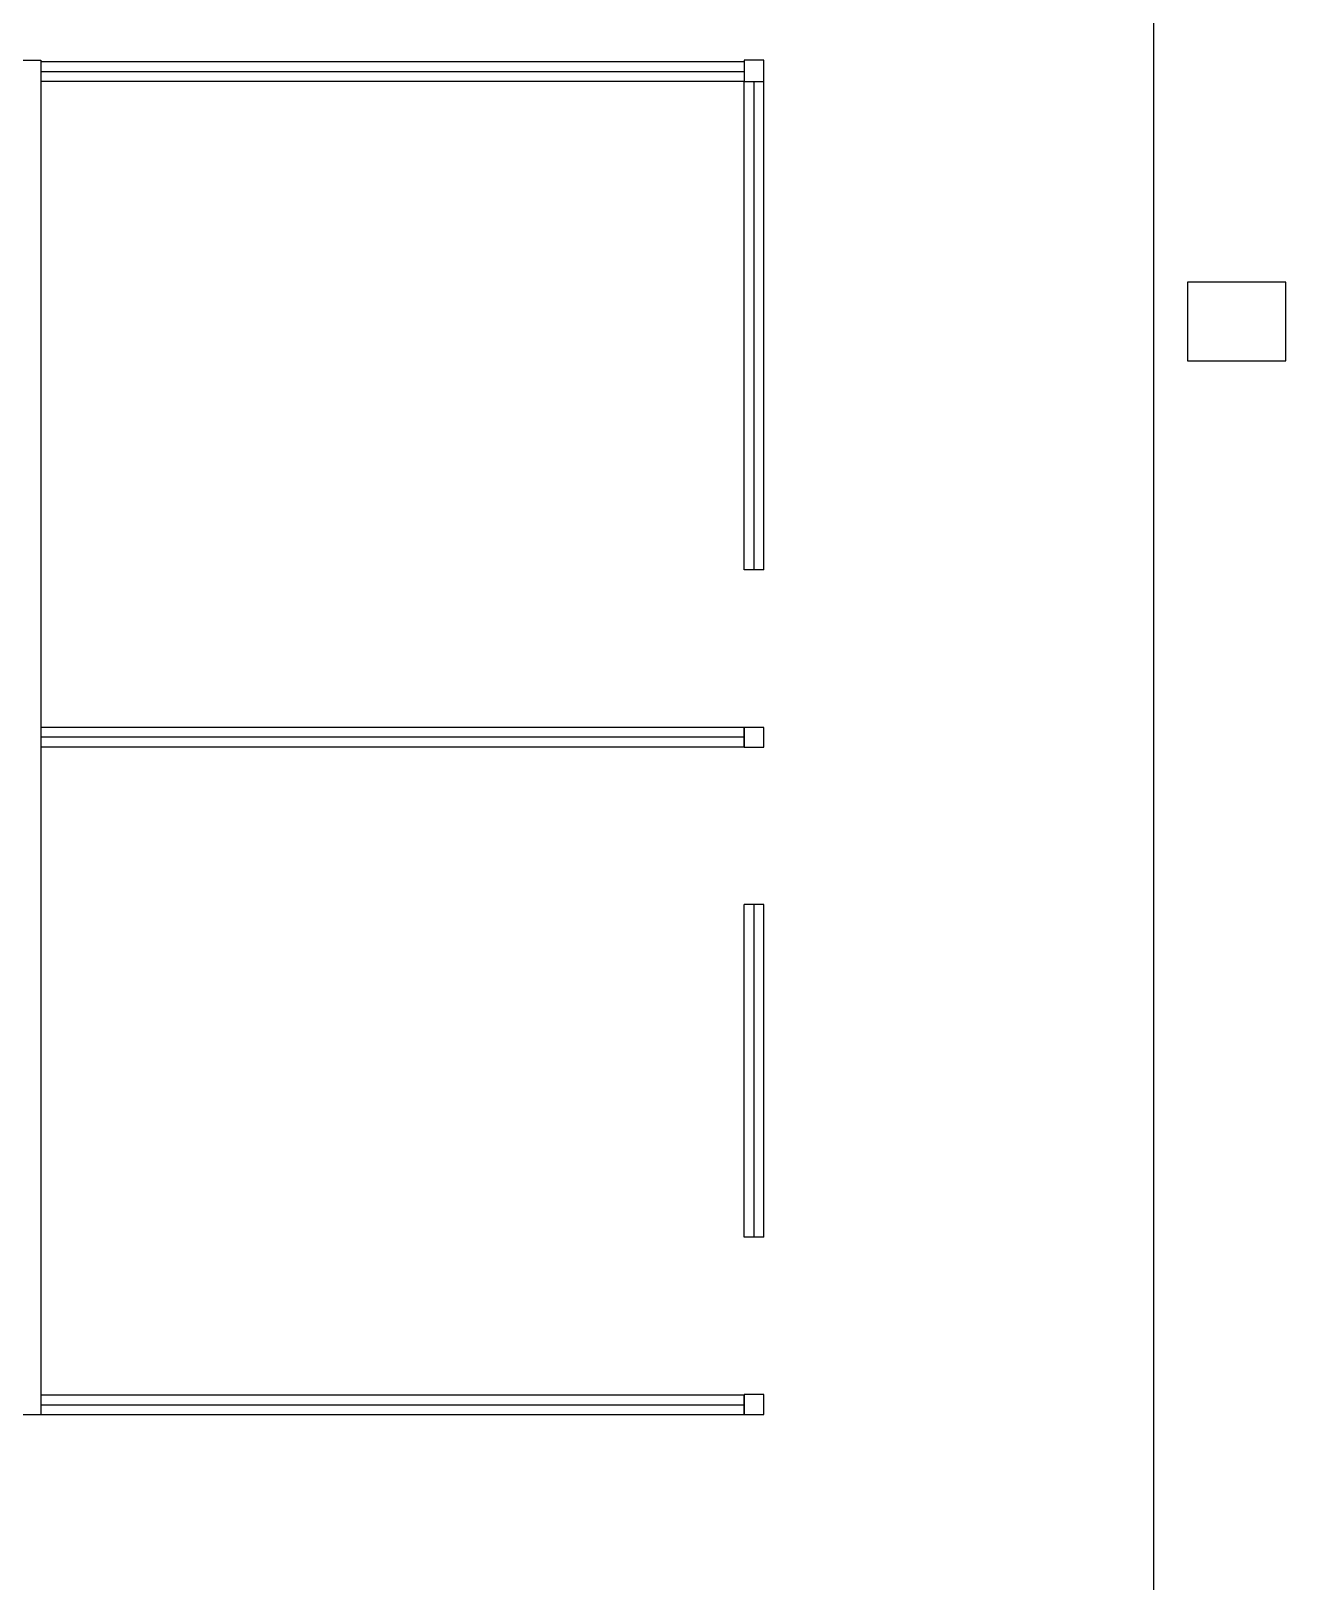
# Model space of a CAD drawing. Header units: metres. Extents: x 2 to 323, y -2 to 254.
# Drawn here: x 71.18 to 77.55, y 91.16 to 99.04 of the extents above; entities that cross this region are included whole.
import ezdxf

# ---------------------------------------------------------------- set-up
doc = ezdxf.new("R2010")
doc.units = ezdxf.units.M
for name, color, linetype in [('0-CARPINTERIA', 7, 'Continuous'), ('0-EST CORTE', 7, 'Continuous'), ('0-MUROS EXISTENTES', 7, 'Continuous'), ('0-PROYECCIONES', 7, 'Continuous')]:
    doc.layers.add(name, color=color, linetype=linetype)

msp = doc.modelspace()

# ---------------------------------------------------------------- linework, layer by layer
at = {"layer": '0-CARPINTERIA'}
for p, q in [((74.796, 98.879), (71.226, 98.879)), ((74.796, 98.879), (71.226, 98.879)), ((74.896, 96.299), (74.896, 98.888)), ((74.796, 98.829), (71.226, 98.829)), ((74.796, 98.829), (71.226, 98.829)), ((74.796, 98.779), (71.226, 98.779)), ((74.796, 98.779), (71.226, 98.779)), ((74.796, 96.299), (74.796, 98.779)), ((74.796, 96.299), (74.796, 98.779)), ((74.846, 96.299), (74.846, 98.779)), ((74.846, 96.299), (74.846, 98.779)), ((74.896, 96.299), (74.896, 98.779)), ((74.896, 96.299), (74.796, 96.299)), ((74.896, 96.299), (74.796, 96.299)), ((74.796, 95.499), (71.226, 95.499)), ((74.796, 95.499), (71.226, 95.499)), ((74.796, 95.399), (74.796, 95.499)), ((74.796, 95.399), (74.796, 95.499)), ((74.796, 95.449), (71.226, 95.449)), ((74.796, 95.449), (71.226, 95.449)), ((74.796, 95.399), (71.226, 95.399)), ((74.796, 95.399), (71.226, 95.399)), ((74.796, 92.909), (74.796, 94.599)), ((74.896, 94.599), (74.796, 94.599)), ((74.796, 92.909), (74.796, 94.599)), ((74.896, 94.599), (74.796, 94.599)), ((74.846, 92.909), (74.846, 94.599)), ((74.846, 92.909), (74.846, 94.599)), ((74.896, 92.909), (74.896, 94.599)), ((74.896, 92.909), (74.896, 94.599)), ((74.896, 92.909), (74.796, 92.909)), ((74.896, 92.909), (74.796, 92.909)), ((71.226, 92.109), (74.04, 92.109)), ((71.226, 92.109), (74.796, 92.109)), ((74.796, 92.009), (74.796, 92.109)), ((74.796, 92.009), (74.796, 92.109)), ((71.226, 92.059), (73.875, 92.059)), ((71.226, 92.059), (74.796, 92.059)), ((71.226, 92.009), (73.896, 92.009)), ((71.226, 92.009), (74.796, 92.009))]:
    msp.add_line(p, q, dxfattribs=at)
for points in [[(74.796, 98.779), (74.896, 98.779), (74.896, 98.888), (74.796, 98.888), (74.796, 98.779)], [(74.796, 95.399), (74.896, 95.399), (74.896, 95.499), (74.796, 95.499), (74.796, 95.399)], [(74.796, 92.009), (74.896, 92.009), (74.896, 92.11), (74.796, 92.11), (74.796, 92.009)]]:
    msp.add_lwpolyline(points, close=True, dxfattribs=at)
at = {"layer": '0-EST CORTE'}
msp.add_lwpolyline([(77.046, 97.361), (77.546, 97.361), (77.546, 97.761), (77.046, 97.761), (77.046, 97.361)], close=True, dxfattribs=at)
msp.add_lwpolyline([(77.046, 97.361), (77.546, 97.361), (77.546, 97.761), (77.046, 97.761), (77.046, 97.361)], close=True, dxfattribs=at)
msp.add_lwpolyline([(77.046, 97.361), (77.546, 97.361), (77.546, 97.761), (77.046, 97.761), (77.046, 97.361)], close=True, dxfattribs=at)
msp.add_lwpolyline([(77.046, 97.361), (77.546, 97.361), (77.546, 97.761), (77.046, 97.761), (77.046, 97.361)], close=True, dxfattribs=at)
at = {"layer": '0-MUROS EXISTENTES'}
for p, q in [((67.946, 98.888), (71.226, 98.888)), ((67.946, 98.888), (71.226, 98.888)), ((71.226, 98.888), (71.226, 92.009)), ((71.226, 98.888), (71.226, 92.009)), ((71.126, 92.009), (71.226, 92.009)), ((71.126, 92.009), (71.226, 92.009))]:
    msp.add_line(p, q, dxfattribs=at)
at = {"layer": '0-PROYECCIONES'}
msp.add_lwpolyline([(76.874, 127.131), (76.874, 82.281), (75.572, 80.191), (73.424, 80.191), (73.424, 67.661), (76.824, 67.661), (76.824, 37.361)], dxfattribs=at)

doc.saveas('drawing.dxf')
